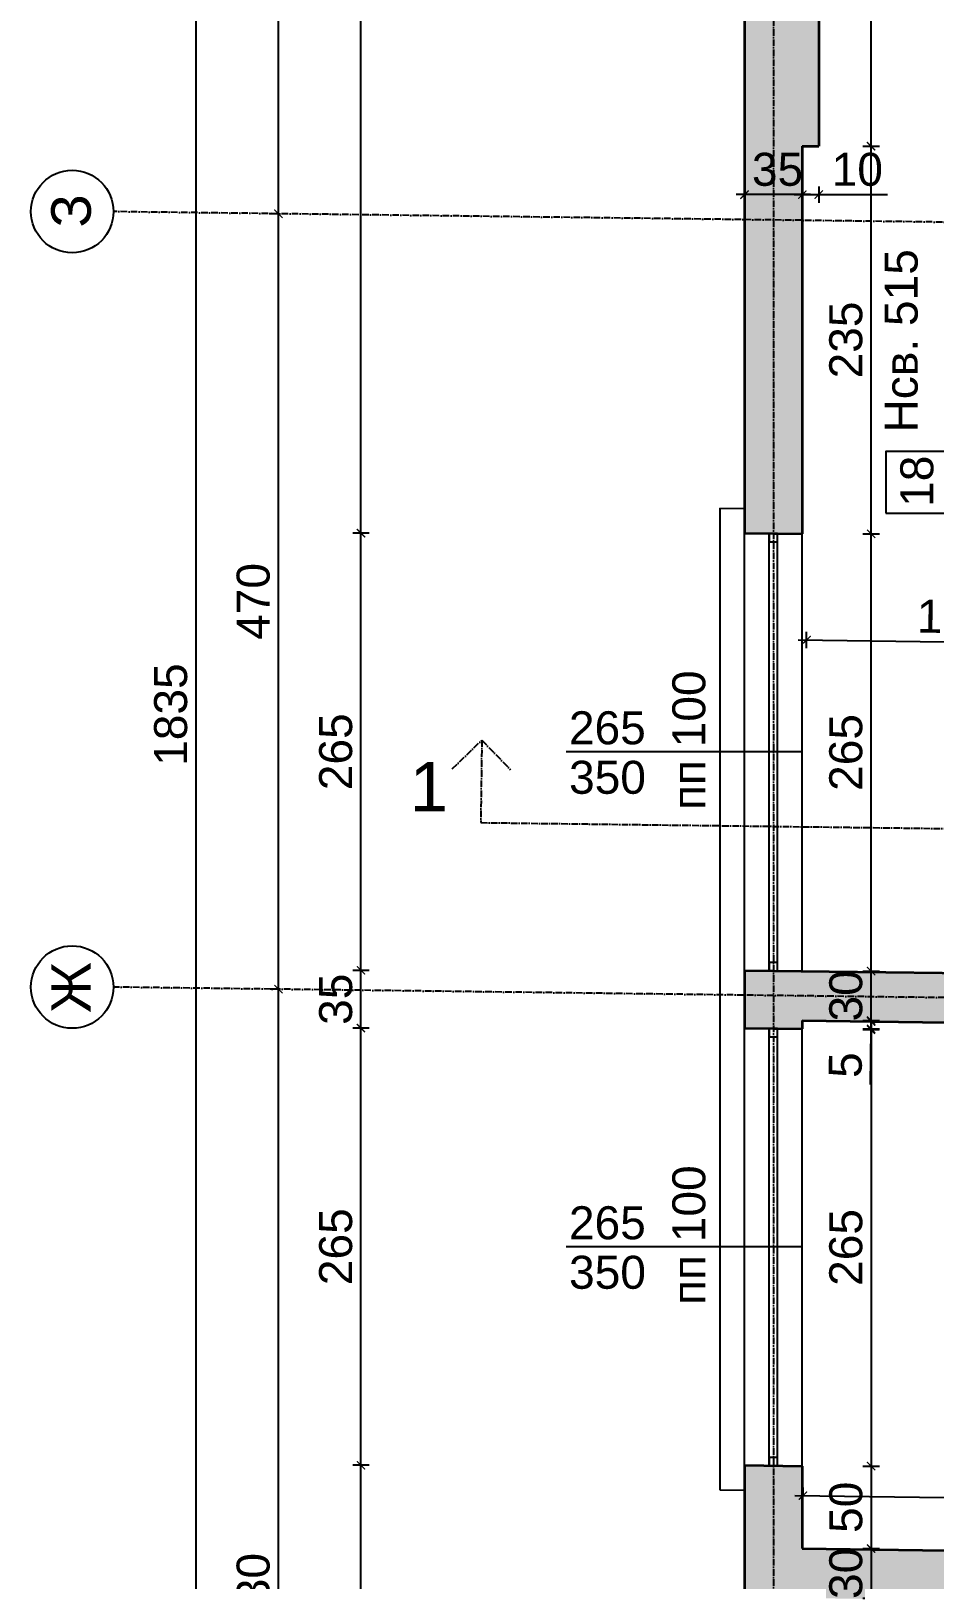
# Model space of a CAD drawing. Header units: inches. Extents: x -72385 to 39588, y -6525 to 66685.
# Drawn here: x -52750 to -52202, y 8686 to 9624 of the extents above; entities that cross this region are included whole.
import ezdxf

# ---------------------------------------------------------------- set-up
doc = ezdxf.new("R2010")
doc.units = ezdxf.units.IN
doc.header["$MEASUREMENT"] = 0
doc.linetypes.add('DashDot', pattern=[0.6, 0.4, -0.1, 0, -0.1])
for name, color, linetype, lineweight in [('Изгледни линии', 253, 'Continuous', 25), ('Линия на разрез', 252, 'DashDot', 25), ('Надписи Hсв', 252, 'Continuous', 25), ('Надписи коти външни', 252, 'Continuous', 25), ('Надписи коти вътрешни', 252, 'Continuous', 25), ('Надписи номера на пом.', 252, 'Continuous', 25), ('Надписи Оси', 252, 'Continuous', 25), ('Надписи прозорци', 252, 'Continuous', 25), ('Оси', 252, 'DashDot', 25), ('Прозорци', 251, 'Continuous', 25), ('Разрезни линии', 7, 'Continuous', 35), ('Щрих стени', 254, 'Continuous', 25)]:
    doc.layers.add(name, color=color, linetype=linetype, lineweight=lineweight)
doc.styles.add('Arial Regular', font='arial.ttf')
doc.styles.get("Standard").update_dxf_attribs({"font": 'arial.ttf'})
doc.dimstyles.new('Annotative', dxfattribs={"dimscale": 0, "dimtxt": 20, "dimasz": 5, "dimexe": 5, "dimexo": 5, "dimgap": 5, "dimtad": 1, "dimdec": 0, "dimzin": 0, "dimdsep": 46, "dimtxsty": 'Standard', "dimblk": 'ARCHTICK', "dimcen": 5, "dimdle": 5, "dimadec": 0, "dimazin": 0, "dimtfac": 1, "dimtdec": 0, "dimtofl": 0, "dimtmove": 0, "dimatfit": 3, "dimldrblk": 'ARCHTICK', "dimfxl": 5, "dimfxlon": 1, "dimtolj": 1, "dimtzin": 0, "dimarcsym": 1})

# ---------------------------------------------------------------- blocks, each defined once
blk = doc.blocks.new('_ArchTick')
at = {"color": 0, "linetype": 'ByBlock', "const_width": 0.15}
blk.add_lwpolyline([(-0.5, -0.5), (0.5, 0.5)], dxfattribs=at)
blk = doc.blocks.new('*D599')
at = {"layer": 'Defpoints', "color": 0, "ltscale": 50, "transparency": 16777216}
for p in [(-52282.34, 9319.48), (-52240.65, 9319.48), (-52282.34, 9054.46)]:
    blk.add_point(p, dxfattribs=at)
at = {"layer": 'Надписи коти вътрешни', "color": 0, "lineweight": -2, "ltscale": 50, "transparency": 16777216}
for p, q in [((-52245.65, 9319.48), (-52235.65, 9319.48)), ((-52240.65, 9049.46), (-52240.65, 9324.48)), ((-52245.65, 9054.46), (-52235.65, 9054.46))]:
    blk.add_line(p, q, dxfattribs=at)
at = {"layer": 'Надписи коти вътрешни', "color": 0, "lineweight": -2, "ltscale": 50, "transparency": 16777216, "xscale": 5, "yscale": 5, "zscale": 5}
for p, rotation in [((-52240.65, 9319.48), 90), ((-52240.65, 9054.46), 270)]:
    blk.add_blockref('_ArchTick', p, dxfattribs=dict(at, rotation=rotation))
at = {"layer": 'Надписи коти вътрешни', "color": 0, "ltscale": 50, "transparency": 16777216, "insert": (-52255.86, 9186.97), "char_height": 20, "attachment_point": 5, "rotation": 90}
blk.add_mtext('\\A1;265', dxfattribs=at)
blk = doc.blocks.new('*D600')
at = {"layer": 'Defpoints', "color": 0, "ltscale": 50, "transparency": 16777216}
for p in [(-52282.34, 9554.5), (-52240.65, 9554.5), (-52282.34, 9319.46)]:
    blk.add_point(p, dxfattribs=at)
at = {"layer": 'Надписи коти вътрешни', "color": 0, "lineweight": -2, "ltscale": 50, "transparency": 16777216}
for p, q in [((-52245.65, 9554.5), (-52235.65, 9554.5)), ((-52240.65, 9314.46), (-52240.65, 9559.5)), ((-52245.65, 9319.46), (-52235.65, 9319.46))]:
    blk.add_line(p, q, dxfattribs=at)
at = {"layer": 'Надписи коти вътрешни', "color": 0, "lineweight": -2, "ltscale": 50, "transparency": 16777216, "xscale": 5, "yscale": 5, "zscale": 5}
for p, rotation in [((-52240.65, 9554.5), 90), ((-52240.65, 9319.46), 270)]:
    blk.add_blockref('_ArchTick', p, dxfattribs=dict(at, rotation=rotation))
at = {"layer": 'Надписи коти вътрешни', "color": 0, "ltscale": 50, "transparency": 16777216, "insert": (-52255.87, 9436.98), "char_height": 20, "attachment_point": 5, "rotation": 90}
blk.add_mtext('\\A1;235', dxfattribs=at)
blk = doc.blocks.new('*D601')
at = {"layer": 'Defpoints', "color": 0, "ltscale": 50, "transparency": 16777216}
for p in [(-52272.34, 10091.91), (-52240.65, 10091.91), (-52272.34, 9554.37)]:
    blk.add_point(p, dxfattribs=at)
at = {"layer": 'Надписи коти вътрешни', "color": 0, "lineweight": -2, "ltscale": 50, "transparency": 16777216}
for p, q in [((-52240.65, 9549.37), (-52240.65, 10096.91)), ((-52245.65, 10091.91), (-52235.65, 10091.91)), ((-52245.65, 9554.37), (-52235.65, 9554.37))]:
    blk.add_line(p, q, dxfattribs=at)
at = {"layer": 'Надписи коти вътрешни', "color": 0, "lineweight": -2, "ltscale": 50, "transparency": 16777216, "xscale": 5, "yscale": 5, "zscale": 5}
for p, rotation in [((-52240.65, 10091.91), 90), ((-52240.65, 9554.37), 270)]:
    blk.add_blockref('_ArchTick', p, dxfattribs=dict(at, rotation=rotation))
at = {"layer": 'Надписи коти вътрешни', "color": 0, "ltscale": 50, "transparency": 16777216, "insert": (-52255.87, 9823.14), "char_height": 20, "attachment_point": 5, "rotation": 90}
blk.add_mtext('\\A1;538', dxfattribs=at)
blk = doc.blocks.new('*D602')
at = {"layer": 'Defpoints', "color": 0, "ltscale": 50, "transparency": 16777216}
for p in [(-52282.34, 9554.5), (-52272.34, 9554.5), (-52272.34, 9525.07)]:
    blk.add_point(p, dxfattribs=at)
at = {"layer": 'Надписи коти вътрешни', "color": 0, "lineweight": -2, "ltscale": 50, "transparency": 16777216}
for p, q in [((-52287.34, 9525.07), (-52272.34, 9525.07)), ((-52282.34, 9530.07), (-52282.34, 9520.07)), ((-52272.34, 9530.07), (-52272.34, 9520.07)), ((-52272.34, 9525.07), (-52230.64, 9525.07))]:
    blk.add_line(p, q, dxfattribs=at)
at = {"layer": 'Надписи коти вътрешни', "color": 0, "lineweight": -2, "ltscale": 50, "transparency": 16777216, "xscale": 5, "yscale": 5, "zscale": 5, "rotation": 180}
blk.add_blockref('_ArchTick', (-52282.34, 9525.07), dxfattribs=at)
at = {"layer": 'Надписи коти вътрешни', "color": 0, "lineweight": -2, "ltscale": 50, "transparency": 16777216, "xscale": 5, "yscale": 5, "zscale": 5}
blk.add_blockref('_ArchTick', (-52272.34, 9525.07), dxfattribs=at)
at = {"layer": 'Надписи коти вътрешни', "color": 0, "ltscale": 50, "transparency": 16777216, "insert": (-52248.99, 9540.28), "char_height": 20, "attachment_point": 5}
blk.add_mtext('\\A1;10', dxfattribs=at)
blk = doc.blocks.new('*D603')
at = {"layer": 'Defpoints', "color": 0, "ltscale": 50, "transparency": 16777216}
for p in [(-52099.78, 9252.84), (-52282.34, 9054.46), (-52102.34, 9052.17)]:
    blk.add_point(p, dxfattribs=at)
at = {"layer": 'Надписи коти вътрешни', "color": 0, "lineweight": -2, "ltscale": 50, "transparency": 16777216}
for p, q in [((-52284.78, 9255.19), (-52094.78, 9252.77)), ((-52279.85, 9250.13), (-52279.72, 9260.13)), ((-52099.85, 9247.84), (-52099.72, 9257.84))]:
    blk.add_line(p, q, dxfattribs=at)
at = {"layer": 'Надписи коти вътрешни', "color": 0, "lineweight": -2, "ltscale": 50, "transparency": 16777216, "xscale": 5, "yscale": 5, "zscale": 5}
for p, rotation in [((-52279.78, 9255.13), 179.2706286525501), ((-52099.78, 9252.84), 359.2706286525501)]:
    blk.add_blockref('_ArchTick', p, dxfattribs=dict(at, rotation=rotation))
at = {"layer": 'Надписи коти вътрешни', "color": 0, "ltscale": 50, "transparency": 16777216, "insert": (-52189.59, 9269.19), "char_height": 20, "attachment_point": 5, "rotation": 359.27063}
blk.add_mtext('\\A1;180', dxfattribs=at)
blk = doc.blocks.new('*D7841')
at = {"layer": 'Defpoints', "color": 0, "ltscale": 50, "transparency": 16777216}
for p in [(-52282.4, 9019.45), (-52282.34, 9024.45), (-52240.72, 9018.92)]:
    blk.add_point(p, dxfattribs=at)
at = {"layer": 'Надписи коти вътрешни', "color": 0, "lineweight": -2, "ltscale": 50, "transparency": 16777216}
for p, q in [((-52240.65, 9023.92), (-52240.59, 9028.92)), ((-52245.72, 9018.99), (-52235.72, 9018.86)), ((-52245.65, 9023.99), (-52235.65, 9023.86)), ((-52240.72, 9018.92), (-52241.14, 8985.67))]:
    blk.add_line(p, q, dxfattribs=at)
at = {"layer": 'Надписи коти вътрешни', "color": 0, "lineweight": -2, "ltscale": 50, "transparency": 16777216, "xscale": 5, "yscale": 5, "zscale": 5}
for p, rotation in [((-52240.65, 9023.92), 269.2706286526095), ((-52240.72, 9018.92), 89.2706286526095)]:
    blk.add_blockref('_ArchTick', p, dxfattribs=dict(at, rotation=rotation))
at = {"layer": 'Надписи коти вътрешни', "color": 0, "ltscale": 50, "transparency": 16777216, "insert": (-52256.16, 8997.49), "char_height": 20, "attachment_point": 5, "rotation": 89.27063}
blk.add_mtext('\\A1;5', dxfattribs=at)
blk = doc.blocks.new('*D7842')
at = {"layer": 'Defpoints', "color": 0, "ltscale": 50, "transparency": 16777216}
for p in [(-52282.34, 9019.45), (-52282.34, 8754.45), (-52240.65, 8754.45)]:
    blk.add_point(p, dxfattribs=at)
at = {"layer": 'Надписи коти вътрешни', "color": 0, "lineweight": -2, "ltscale": 50, "transparency": 16777216}
for p, q in [((-52245.65, 9019.45), (-52235.65, 9019.45)), ((-52240.65, 9024.45), (-52240.65, 8749.45)), ((-52245.65, 8754.45), (-52235.65, 8754.45))]:
    blk.add_line(p, q, dxfattribs=at)
at = {"layer": 'Надписи коти вътрешни', "color": 0, "lineweight": -2, "ltscale": 50, "transparency": 16777216, "xscale": 5, "yscale": 5, "zscale": 5}
for p, rotation in [((-52240.65, 9019.45), 90), ((-52240.65, 8754.45), 270)]:
    blk.add_blockref('_ArchTick', p, dxfattribs=dict(at, rotation=rotation))
at = {"layer": 'Надписи коти вътрешни', "color": 0, "ltscale": 50, "transparency": 16777216, "insert": (-52255.86, 8886.95), "char_height": 20, "attachment_point": 5, "rotation": 90}
blk.add_mtext('\\A1;265', dxfattribs=at)
blk = doc.blocks.new('*D7843')
at = {"layer": 'Defpoints', "color": 0, "ltscale": 50, "transparency": 16777216}
for p in [(-52282.34, 8754.45), (-52282.97, 8704.44), (-52240.65, 8704.44)]:
    blk.add_point(p, dxfattribs=at)
at = {"layer": 'Надписи коти вътрешни', "color": 0, "lineweight": -2, "ltscale": 50, "transparency": 16777216}
for p, q in [((-52245.65, 8754.45), (-52235.65, 8754.45)), ((-52240.65, 8759.45), (-52240.65, 8699.44)), ((-52245.65, 8704.44), (-52235.65, 8704.44))]:
    blk.add_line(p, q, dxfattribs=at)
at = {"layer": 'Надписи коти вътрешни', "color": 0, "lineweight": -2, "ltscale": 50, "transparency": 16777216, "xscale": 5, "yscale": 5, "zscale": 5}
for p, rotation in [((-52240.65, 8754.45), 90), ((-52240.65, 8704.44), 270)]:
    blk.add_blockref('_ArchTick', p, dxfattribs=dict(at, rotation=rotation))
at = {"layer": 'Надписи коти вътрешни', "color": 0, "ltscale": 50, "transparency": 16777216, "insert": (-52255.86, 8729.45), "char_height": 20, "attachment_point": 5, "rotation": 90}
blk.add_mtext('\\A1;50', dxfattribs=at)
blk = doc.blocks.new('*D713')
at = {"layer": 'Defpoints', "color": 0, "ltscale": 50, "transparency": 16777216}
for p in [(-51746.93, 8729.74), (-52282.34, 8704.43), (-51747.34, 8697.62)]:
    blk.add_point(p, dxfattribs=at)
at = {"layer": 'Надписи коти вътрешни', "color": 0, "lineweight": -2, "ltscale": 50, "transparency": 16777216}
for p, q in [((-52286.93, 8736.62), (-51741.93, 8729.68)), ((-52281.99, 8731.55), (-52281.86, 8741.55)), ((-51746.99, 8724.74), (-51746.86, 8734.74))]:
    blk.add_line(p, q, dxfattribs=at)
at = {"layer": 'Надписи коти вътрешни', "color": 0, "lineweight": -2, "ltscale": 50, "transparency": 16777216, "xscale": 5, "yscale": 5, "zscale": 5}
for p, rotation in [((-52281.93, 8736.55), 179.2706286525454), ((-51746.93, 8729.74), 359.2706286525454)]:
    blk.add_blockref('_ArchTick', p, dxfattribs=dict(at, rotation=rotation))
at = {"layer": 'Надписи коти вътрешни', "color": 0, "ltscale": 50, "transparency": 16777216, "insert": (-52014.23, 8748.37), "char_height": 20, "attachment_point": 5, "rotation": 359.27063}
blk.add_mtext('\\A1;535', dxfattribs=at)
blk = doc.blocks.new('*D6242')
at = {"layer": 'Defpoints', "color": 0, "ltscale": 50, "transparency": 16777216}
for p in [(-52549.84, 8754.9), (-52317.34, 8754.9), (-52317.34, 8292.34)]:
    blk.add_point(p, dxfattribs=at)
at = {"layer": 'Надписи коти външни', "color": 0, "lineweight": -2, "ltscale": 50, "transparency": 16777216}
for p, q in [((-52544.84, 8754.9), (-52554.84, 8754.9)), ((-52549.84, 8287.34), (-52549.84, 8759.9)), ((-52544.84, 8292.34), (-52554.84, 8292.34))]:
    blk.add_line(p, q, dxfattribs=at)
at = {"layer": 'Надписи коти външни', "color": 0, "lineweight": -2, "ltscale": 50, "transparency": 16777216, "xscale": 5, "yscale": 5, "zscale": 5}
for p, rotation in [((-52549.84, 8754.9), 90), ((-52549.84, 8292.34), 270)]:
    blk.add_blockref('_ArchTick', p, dxfattribs=dict(at, rotation=rotation))
at = {"layer": 'Надписи коти външни', "color": 0, "ltscale": 50, "transparency": 16777216, "insert": (-52565.06, 8523.62), "char_height": 20, "attachment_point": 5, "rotation": 90}
blk.add_mtext('\\A1;463', dxfattribs=at)
blk = doc.blocks.new('*D6243')
at = {"layer": 'Defpoints', "color": 0, "ltscale": 50, "transparency": 16777216}
for p in [(-52549.84, 9019.9), (-52317.34, 9019.9), (-52317.34, 8754.9)]:
    blk.add_point(p, dxfattribs=at)
at = {"layer": 'Надписи коти външни', "color": 0, "lineweight": -2, "ltscale": 50, "transparency": 16777216}
for p, q in [((-52544.84, 9019.9), (-52554.84, 9019.9)), ((-52549.84, 8749.9), (-52549.84, 9024.9)), ((-52544.84, 8754.9), (-52554.84, 8754.9))]:
    blk.add_line(p, q, dxfattribs=at)
at = {"layer": 'Надписи коти външни', "color": 0, "lineweight": -2, "ltscale": 50, "transparency": 16777216, "xscale": 5, "yscale": 5, "zscale": 5}
for p, rotation in [((-52549.84, 9019.9), 90), ((-52549.84, 8754.9), 270)]:
    blk.add_blockref('_ArchTick', p, dxfattribs=dict(at, rotation=rotation))
at = {"layer": 'Надписи коти външни', "color": 0, "ltscale": 50, "transparency": 16777216, "insert": (-52565.05, 8887.4), "char_height": 20, "attachment_point": 5, "rotation": 90}
blk.add_mtext('\\A1;265', dxfattribs=at)
blk = doc.blocks.new('*D6244')
at = {"layer": 'Defpoints', "color": 0, "ltscale": 50, "transparency": 16777216}
for p in [(-52549.84, 9054.9), (-52317.34, 9054.9), (-52317.34, 9019.9)]:
    blk.add_point(p, dxfattribs=at)
at = {"layer": 'Надписи коти външни', "color": 0, "lineweight": -2, "ltscale": 50, "transparency": 16777216}
for p, q in [((-52544.84, 9054.9), (-52554.84, 9054.9)), ((-52549.84, 9014.9), (-52549.84, 9059.9)), ((-52544.84, 9019.9), (-52554.84, 9019.9))]:
    blk.add_line(p, q, dxfattribs=at)
at = {"layer": 'Надписи коти външни', "color": 0, "lineweight": -2, "ltscale": 50, "transparency": 16777216, "xscale": 5, "yscale": 5, "zscale": 5}
for p, rotation in [((-52549.84, 9054.9), 90), ((-52549.84, 9019.9), 270)]:
    blk.add_blockref('_ArchTick', p, dxfattribs=dict(at, rotation=rotation))
at = {"layer": 'Надписи коти външни', "color": 0, "ltscale": 50, "transparency": 16777216, "insert": (-52565.06, 9037.4), "char_height": 20, "attachment_point": 5, "rotation": 90}
blk.add_mtext('\\A1;35', dxfattribs=at)
blk = doc.blocks.new('*D6245')
at = {"layer": 'Defpoints', "color": 0, "ltscale": 50, "transparency": 16777216}
for p in [(-52549.84, 9319.9), (-52317.34, 9319.9), (-52317.34, 9054.9)]:
    blk.add_point(p, dxfattribs=at)
at = {"layer": 'Надписи коти външни', "color": 0, "lineweight": -2, "ltscale": 50, "transparency": 16777216}
for p, q in [((-52544.84, 9319.9), (-52554.84, 9319.9)), ((-52549.84, 9049.9), (-52549.84, 9324.9)), ((-52544.84, 9054.9), (-52554.84, 9054.9))]:
    blk.add_line(p, q, dxfattribs=at)
at = {"layer": 'Надписи коти външни', "color": 0, "lineweight": -2, "ltscale": 50, "transparency": 16777216, "xscale": 5, "yscale": 5, "zscale": 5}
for p, rotation in [((-52549.84, 9319.9), 90), ((-52549.84, 9054.9), 270)]:
    blk.add_blockref('_ArchTick', p, dxfattribs=dict(at, rotation=rotation))
at = {"layer": 'Надписи коти външни', "color": 0, "ltscale": 50, "transparency": 16777216, "insert": (-52565.05, 9187.4), "char_height": 20, "attachment_point": 5, "rotation": 90}
blk.add_mtext('\\A1;265', dxfattribs=at)
blk = doc.blocks.new('*D6221')
at = {"layer": 'Defpoints', "color": 0, "ltscale": 50, "transparency": 16777216}
for p in [(-52549.84, 10127.49), (-52317.34, 10127.49), (-52317.34, 9319.9)]:
    blk.add_point(p, dxfattribs=at)
at = {"layer": 'Надписи коти външни', "color": 0, "lineweight": -2, "ltscale": 50, "transparency": 16777216}
for p, q in [((-52544.84, 10127.49), (-52554.84, 10127.49)), ((-52549.84, 9314.9), (-52549.84, 10132.49)), ((-52544.84, 9319.9), (-52554.84, 9319.9))]:
    blk.add_line(p, q, dxfattribs=at)
at = {"layer": 'Надписи коти външни', "color": 0, "lineweight": -2, "ltscale": 50, "transparency": 16777216, "xscale": 5, "yscale": 5, "zscale": 5}
for p, rotation in [((-52549.84, 10127.49), 90), ((-52549.84, 9319.9), 270)]:
    blk.add_blockref('_ArchTick', p, dxfattribs=dict(at, rotation=rotation))
at = {"layer": 'Надписи коти външни', "color": 0, "ltscale": 50, "transparency": 16777216, "insert": (-52565.05, 9723.7), "char_height": 20, "attachment_point": 5, "rotation": 90}
blk.add_mtext('\\A1;807', dxfattribs=at)
blk = doc.blocks.new('*D6222')
at = {"layer": 'Defpoints', "color": 0, "ltscale": 50, "transparency": 16777216}
for p in [(-52317.34, 10127.49), (-52649.84, 8292.34), (-52317.34, 8292.34)]:
    blk.add_point(p, dxfattribs=at)
at = {"layer": 'Надписи коти външни', "color": 0, "lineweight": -2, "ltscale": 50, "transparency": 16777216}
for p, q in [((-52644.84, 10127.49), (-52654.84, 10127.49)), ((-52649.84, 10132.49), (-52649.84, 8287.34)), ((-52644.84, 8292.34), (-52654.84, 8292.34))]:
    blk.add_line(p, q, dxfattribs=at)
at = {"layer": 'Надписи коти външни', "color": 0, "lineweight": -2, "ltscale": 50, "transparency": 16777216, "xscale": 5, "yscale": 5, "zscale": 5}
for p, rotation in [((-52649.84, 10127.49), 90), ((-52649.84, 8292.34), 270)]:
    blk.add_blockref('_ArchTick', p, dxfattribs=dict(at, rotation=rotation))
at = {"layer": 'Надписи коти външни', "color": 0, "ltscale": 50, "transparency": 16777216, "insert": (-52665.06, 9209.92), "char_height": 20, "attachment_point": 5, "rotation": 90}
blk.add_mtext('\\A1;1835', dxfattribs=at)
blk = doc.blocks.new('*D6223')
at = {"layer": 'Defpoints', "color": 0, "ltscale": 50, "transparency": 16777216}
for p in [(-52599.84, 9043.5), (-52599.84, 9043.5), (-52599.84, 8313.44)]:
    blk.add_point(p, dxfattribs=at)
at = {"layer": 'Надписи коти външни', "color": 0, "lineweight": -2, "ltscale": 50, "transparency": 16777216}
for p, q in [((-52599.84, 8308.44), (-52599.84, 9048.5)), ((-52599.84, 9043.5), (-52604.84, 9043.5)), ((-52599.84, 8313.44), (-52604.84, 8313.44))]:
    blk.add_line(p, q, dxfattribs=at)
at = {"layer": 'Надписи коти външни', "color": 0, "lineweight": -2, "ltscale": 50, "transparency": 16777216, "xscale": 5, "yscale": 5, "zscale": 5}
for p, rotation in [((-52599.84, 9043.5), 90), ((-52599.84, 8313.44), 270)]:
    blk.add_blockref('_ArchTick', p, dxfattribs=dict(at, rotation=rotation))
at = {"layer": 'Надписи коти външни', "color": 0, "ltscale": 50, "transparency": 16777216, "insert": (-52615.06, 8678.47), "char_height": 20, "attachment_point": 5, "rotation": 90}
blk.add_mtext('\\A1;730', dxfattribs=at)
blk = doc.blocks.new('*D6224')
at = {"layer": 'Defpoints', "color": 0, "ltscale": 50, "transparency": 16777216}
for p in [(-52599.84, 10113.58), (-52599.84, 10113.58), (-52599.84, 9513.51)]:
    blk.add_point(p, dxfattribs=at)
at = {"layer": 'Надписи коти външни', "color": 0, "lineweight": -2, "ltscale": 50, "transparency": 16777216}
for p, q in [((-52599.84, 9508.51), (-52599.84, 10118.58)), ((-52599.84, 10113.58), (-52604.84, 10113.58)), ((-52599.84, 9513.51), (-52604.84, 9513.51))]:
    blk.add_line(p, q, dxfattribs=at)
at = {"layer": 'Надписи коти външни', "color": 0, "lineweight": -2, "ltscale": 50, "transparency": 16777216, "xscale": 5, "yscale": 5, "zscale": 5}
for p, rotation in [((-52599.84, 10113.58), 90), ((-52599.84, 9513.51), 270)]:
    blk.add_blockref('_ArchTick', p, dxfattribs=dict(at, rotation=rotation))
at = {"layer": 'Надписи коти външни', "color": 0, "ltscale": 50, "transparency": 16777216, "insert": (-52615.05, 9813.55), "char_height": 20, "attachment_point": 5, "rotation": 90}
blk.add_mtext('\\A1;600', dxfattribs=at)
blk = doc.blocks.new('*D6246')
at = {"layer": 'Defpoints', "color": 0, "ltscale": 50, "transparency": 16777216}
for p in [(-52599.84, 9513.51), (-52599.82, 9513.51), (-52599.82, 9043.5)]:
    blk.add_point(p, dxfattribs=at)
at = {"layer": 'Надписи коти външни', "color": 0, "lineweight": -2, "ltscale": 50, "transparency": 16777216}
for p, q in [((-52599.84, 9038.5), (-52599.84, 9518.51)), ((-52599.84, 9513.51), (-52604.84, 9513.51)), ((-52599.84, 9043.5), (-52604.84, 9043.5))]:
    blk.add_line(p, q, dxfattribs=at)
at = {"layer": 'Надписи коти външни', "color": 0, "lineweight": -2, "ltscale": 50, "transparency": 16777216, "xscale": 5, "yscale": 5, "zscale": 5}
for p, rotation in [((-52599.84, 9513.51), 90), ((-52599.84, 9043.5), 270)]:
    blk.add_blockref('_ArchTick', p, dxfattribs=dict(at, rotation=rotation))
at = {"layer": 'Надписи коти външни', "color": 0, "ltscale": 50, "transparency": 16777216, "insert": (-52615.05, 9278.51), "char_height": 20, "attachment_point": 5, "rotation": 90}
blk.add_mtext('\\A1;470', dxfattribs=at)
blk = doc.blocks.new('*D7840')
at = {"layer": 'Defpoints', "color": 0, "ltscale": 10, "transparency": 16777216}
for p in [(-52282.34, 9054.46), (-52240.65, 9054.46), (-52282.34, 9024.45)]:
    blk.add_point(p, dxfattribs=at)
at = {"layer": 'Надписи коти вътрешни', "color": 0, "lineweight": -2, "ltscale": 10, "transparency": 16777216}
for p, q in [((-52240.65, 9019.45), (-52240.65, 9059.46)), ((-52245.65, 9054.46), (-52235.65, 9054.46)), ((-52245.65, 9024.45), (-52235.65, 9024.45))]:
    blk.add_line(p, q, dxfattribs=at)
at = {"layer": 'Надписи коти вътрешни', "color": 0, "lineweight": -2, "ltscale": 10, "transparency": 16777216, "xscale": 5, "yscale": 5, "zscale": 5}
for p, rotation in [((-52240.65, 9054.46), 90), ((-52240.65, 9024.45), 270)]:
    blk.add_blockref('_ArchTick', p, dxfattribs=dict(at, rotation=rotation))
at = {"layer": 'Надписи коти вътрешни', "color": 0, "ltscale": 10, "transparency": 16777216, "insert": (-52255.87, 9039.46), "char_height": 20, "attachment_point": 5, "rotation": 90}
blk.add_mtext('\\A1;30', dxfattribs=at)
blk = doc.blocks.new('*D7844')
at = {"layer": 'Defpoints', "color": 0, "ltscale": 10, "transparency": 16777216}
for p in [(-52282.34, 8704.43), (-52282.34, 8674.43), (-52240.65, 8674.43)]:
    blk.add_point(p, dxfattribs=at)
at = {"layer": 'Надписи коти вътрешни', "color": 0, "lineweight": -2, "ltscale": 10, "transparency": 16777216}
for p, q in [((-52240.65, 8709.43), (-52240.65, 8669.43)), ((-52245.65, 8704.43), (-52235.65, 8704.43)), ((-52245.65, 8674.43), (-52235.65, 8674.43))]:
    blk.add_line(p, q, dxfattribs=at)
at = {"layer": 'Надписи коти вътрешни', "color": 0, "lineweight": -2, "ltscale": 10, "transparency": 16777216, "xscale": 5, "yscale": 5, "zscale": 5}
for p, rotation in [((-52240.65, 8704.43), 90), ((-52240.65, 8674.43), 270)]:
    blk.add_blockref('_ArchTick', p, dxfattribs=dict(at, rotation=rotation))
at = {"layer": 'Надписи коти вътрешни', "color": 0, "ltscale": 10, "transparency": 16777216, "insert": (-52255.87, 8689.43), "char_height": 20, "attachment_point": 5, "rotation": 90}
blk.add_mtext('\\A1;30', dxfattribs=at)
blk = doc.blocks.new('*D7860')
at = {"layer": 'Defpoints', "color": 0, "ltscale": 10, "transparency": 16777216}
for p in [(-52317.34, 9554.5), (-52282.34, 9554.5), (-52317.34, 9525.07)]:
    blk.add_point(p, dxfattribs=at)
at = {"layer": 'Надписи коти вътрешни', "color": 0, "lineweight": -2, "ltscale": 10, "transparency": 16777216}
for p, q in [((-52277.34, 9525.07), (-52322.34, 9525.07)), ((-52317.34, 9530.07), (-52317.34, 9520.07)), ((-52282.34, 9530.07), (-52282.34, 9520.07))]:
    blk.add_line(p, q, dxfattribs=at)
at = {"layer": 'Надписи коти вътрешни', "color": 0, "lineweight": -2, "ltscale": 10, "transparency": 16777216, "xscale": 5, "yscale": 5, "zscale": 5, "rotation": 180}
blk.add_blockref('_ArchTick', (-52317.34, 9525.07), dxfattribs=at)
at = {"layer": 'Надписи коти вътрешни', "color": 0, "lineweight": -2, "ltscale": 10, "transparency": 16777216, "xscale": 5, "yscale": 5, "zscale": 5}
blk.add_blockref('_ArchTick', (-52282.34, 9525.07), dxfattribs=at)
at = {"layer": 'Надписи коти вътрешни', "color": 0, "ltscale": 10, "transparency": 16777216, "insert": (-52297.34, 9540.29), "char_height": 20, "attachment_point": 5}
blk.add_mtext('\\A1;35', dxfattribs=at)

msp = doc.modelspace()

# ---------------------------------------------------------------- hatches: boundary and pattern name
at = {"layer": 'Щрих стени', "ltscale": 10}
h = msp.add_hatch(color=256, dxfattribs=at)
h.dxf.hatch_style = 1
h.paths.add_polyline_path([(-51702.34, 10104.66), (-51802.34, 10105.93), (-51802.34, 10120.93), (-52317.34, 10127.49), (-52317.34, 9319.92), (-52282.34, 9319.48), (-52282.34, 9554.5), (-52272.34, 9554.37), (-52272.34, 10091.91), (-52102.34, 10089.75), (-52102.34, 10054.75), (-52072.34, 10054.36), (-52072.34, 10089.37), (-51747.34, 10085.23), (-51747.34, 10050.23), (-51717.34, 10049.85), (-51717.34, 10084.85), (-51702.34, 10084.66)])
h.paths.add_polyline_path([(-52062.34, 9919.23), (-52072.34, 9919.35), (-52072.34, 9964.36), (-52102.34, 9964.74), (-52102.34, 9177.18), (-52072.34, 9176.79), (-52072.34, 9889.35), (-52062.34, 9889.22)])
h.paths.add_polyline_path([(-51677.34, 9914.33), (-51687.34, 9914.45), (-51687.34, 9929.45), (-51717.34, 9929.84), (-51717.34, 9959.84), (-51747.34, 9960.22), (-51747.34, 9915.22), (-51962.34, 9917.95), (-51962.34, 9887.95), (-51677.34, 9884.32)])
h.paths.add_polyline_path([(-51367.34, 10115.4), (-51612.34, 10118.51), (-51612.34, 10083.51), (-51397.34, 10080.77), (-51397.34, 9523.09), (-51402.34, 9523.16), (-51402.34, 9458.15), (-51397.34, 9458.09), (-51397.34, 9043.19), (-51547.34, 9045.1), (-51547.34, 9395.13), (-51577.34, 9395.51), (-51577.34, 9045.48), (-51592.34, 9045.67), (-51592.34, 9015.67), (-51397.34, 9013.19), (-51397.34, 8923.04), (-51399.84, 8923.07), (-51399.84, 8858.21), (-51367.34, 8857.79), (-51337.34, 8857.41), (-51337.34, 8892.41), (-51367.34, 8892.8), (-51367.34, 9487.71), (-51337.31, 9487.32), (-51337.31, 9522.33), (-51367.34, 9522.71)])
h.paths.add_polyline_path([(-51547.34, 9912.67), (-51577.34, 9913.05), (-51577.34, 9495.52), (-51547.34, 9495.14)], flags=17)
h.paths.add_polyline_path([(-51692.34, 9046.95), (-52072.34, 9051.78), (-52072.34, 9076.79), (-52102.34, 9077.17), (-52102.34, 9052.17), (-52317.34, 9054.9), (-52317.34, 9019.9), (-52282.34, 9019.45), (-52282.34, 9024.45), (-51747.34, 9017.64), (-51747.34, 8905.13), (-51717.34, 8904.75), (-51717.34, 9017.26), (-51692.34, 9016.94)])
h.paths.add_polyline_path([(-51597.34, 8695.71), (-51717.34, 8697.24), (-51717.34, 8804.74), (-51747.34, 8805.13), (-51747.34, 8697.62), (-52282.34, 8704.43), (-52282.34, 8754.45), (-52317.34, 8754.9), (-52317.34, 8292.34), (-51967.34, 8287.88), (-51967.34, 8322.89), (-52282.34, 8326.9), (-52282.34, 8674.43), (-51597.34, 8665.71)])
h.paths.add_polyline_path([(-51367.34, 8707.78), (-51397.34, 8708.16), (-51397.34, 8693.16), (-51497.34, 8694.44), (-51497.34, 8664.43), (-51397.34, 8663.16), (-51397.34, 8340.63), (-51402.34, 8340.7), (-51402.34, 8280.69), (-51367.34, 8280.25)])
h.paths.add_polyline_path([(-51667.34, 8319.07), (-51702.34, 8319.51), (-51702.34, 8284.51), (-51667.34, 8284.07)])

# ---------------------------------------------------------------- linework, layer by layer
at = {"layer": 'Изгледни линии', "ltscale": 50}
for p, q in [((-52332.34, 9335.12), (-52317.34, 9334.93)), ((-52332.34, 9335.12), (-52332.34, 8740.09)), ((-52317.34, 9054.9), (-52317.34, 9319.9)), ((-52282.34, 9054.46), (-52282.34, 9319.46)), ((-52317.34, 8754.9), (-52317.34, 9019.9)), ((-52282.34, 8754.45), (-52282.34, 9019.45)), ((-52332.34, 8740.09), (-52317.34, 8739.9))]:
    msp.add_line(p, q, dxfattribs=at)
at = {"layer": 'Линия на разрез', "ltscale": 10}
for p, q in [((-52494.48, 9176.99), (-52476.58, 9194.44)), ((-52476.58, 9194.44), (-52477.21, 9144.44)), ((-52476.58, 9194.44), (-52459.13, 9176.54))]:
    msp.add_line(p, q, dxfattribs=at)
msp.add_lwpolyline([(-52477.21, 9144.44), (-41314.83, 9002.34), (-41314.83, 8502.3), (-40082.38, 8486.61)], dxfattribs=at)
at = {"layer": 'Надписи номера на пом.', "ltscale": 50}
msp.add_lwpolyline([(-52231.63, 9331.96), (-52194.13, 9331.96), (-52194.13, 9369.46), (-52231.63, 9369.46)], close=True, dxfattribs=at)
at = {"layer": 'Надписи Оси', "ltscale": 50}
for centre in [(-52724.84, 9514.81), (-52724.84, 9044.77)]:
    msp.add_circle(centre, 25, dxfattribs=at)
at = {"layer": 'Надписи прозорци', "ltscale": 50}
for p, q in [((-52282.33, 9187.4), (-52425.48, 9187.4)), ((-52282.33, 8887.4), (-52425.48, 8887.4))]:
    msp.add_line(p, q, dxfattribs=at)
at = {"layer": 'Оси', "ltscale": 10}
for p, q in [((-52299.84, 10509.8), (-52299.84, 7909.59)), ((-39839.84, 9351.09), (-52699.84, 9514.81))]:
    msp.add_line(p, q, dxfattribs=at)
msp.add_lwpolyline([(-39839.84, 8751.04), (-51384.84, 8898.02), (-51384.84, 9028.03), (-52699.84, 9044.77)], dxfattribs=at)
at = {"layer": 'Прозорци', "ltscale": 50}
for p, q in [((-52302.34, 9054.71), (-52302.34, 9319.71)), ((-52297.34, 9054.65), (-52297.34, 9319.65)), ((-52302.34, 8754.71), (-52302.34, 9019.71)), ((-52297.34, 8754.65), (-52297.34, 9019.65))]:
    msp.add_line(p, q, dxfattribs=at)
for points in [[(-52302.34, 9314.65), (-52297.34, 9314.65), (-52297.34, 9319.65), (-52302.34, 9319.65), (-52302.34, 9314.65)], [(-52302.34, 9054.71), (-52297.34, 9054.71), (-52297.34, 9059.71), (-52302.34, 9059.71), (-52302.34, 9054.71)], [(-52302.34, 9014.65), (-52297.34, 9014.65), (-52297.34, 9019.65), (-52302.34, 9019.65), (-52302.34, 9014.65)], [(-52302.34, 8754.71), (-52297.34, 8754.71), (-52297.34, 8759.71), (-52302.34, 8759.71), (-52302.34, 8754.71)]]:
    msp.add_lwpolyline(points, dxfattribs=at)
at = {"layer": 'Разрезни линии', "ltscale": 50}
for p, q in [((-52317.34, 10127.49), (-52317.34, 9319.92)), ((-52272.34, 10091.91), (-52272.34, 9554.37)), ((-52282.34, 9554.5), (-52272.34, 9554.37)), ((-52282.34, 9554.5), (-52282.34, 9319.48)), ((-52317.34, 9319.92), (-52282.34, 9319.48)), ((-52317.34, 9054.9), (-52102.34, 9052.17)), ((-52317.34, 9054.9), (-52317.34, 9019.9)), ((-52317.34, 9019.9), (-52282.34, 9019.45)), ((-52282.34, 9024.45), (-51747.34, 9017.64)), ((-52282.34, 9024.45), (-52282.34, 9019.45)), ((-52317.34, 8754.9), (-52317.34, 8292.34)), ((-52317.34, 8754.9), (-52282.34, 8754.45)), ((-52282.34, 8754.45), (-52282.34, 8704.43)), ((-52282.34, 8704.43), (-51747.34, 8697.62))]:
    msp.add_line(p, q, dxfattribs=at)

# ---------------------------------------------------------------- texts
at = {"layer": 'Линия на разрез', "ltscale": 10, "insert": (-52520.26, 9181.21), "char_height": 30, "width": 270.7337, "attachment_point": 1, "style": 'Arial Regular'}
msp.add_mtext('1', dxfattribs=at)
at = {"layer": 'Надписи Hсв', "ltscale": 100, "insert": (-52232.41, 9380.9), "char_height": 20, "width": 180.4891, "attachment_point": 1, "rotation": 90, "style": 'Arial Regular'}
msp.add_mtext('\\pxt8;Hсв. 515', dxfattribs=at)
at = {"layer": 'Надписи номера на пом.', "ltscale": 100, "insert": (-52222.94, 9261.1), "char_height": 20, "width": 180.4891, "attachment_point": 1, "rotation": 90, "style": 'Arial Regular'}
msp.add_mtext('\\pxqc;18', dxfattribs=at)
at = {"layer": 'Надписи Оси', "ltscale": 100, "char_height": 24, "width": 27.2128, "attachment_point": 1, "rotation": 90, "style": 'Arial Regular'}
for s, insert in [('\\pxqc;З', (-52737.56, 9501.67)), ('\\pxqc;Ж', (-52737.56, 9030.92))]:
    msp.add_mtext(s, dxfattribs=dict(at, insert=insert))
at = {"layer": 'Надписи прозорци', "ltscale": 100, "char_height": 20, "width": 180.4891, "attachment_point": 1, "rotation": 90, "style": 'Arial Regular'}
for insert in [(-52361.12, 9152.09), (-52361.12, 8852.09)]:
    msp.add_mtext('пп 100', dxfattribs=dict(at, insert=insert))
at = {"layer": 'Надписи прозорци', "ltscale": 100, "char_height": 20, "width": 180.4891, "attachment_point": 3, "style": 'Arial Regular'}
for s, insert in [('265', (-52377.19, 9211.92)), ('350', (-52377.11, 9181.92)), ('265', (-52377.19, 8911.91)), ('350', (-52377.11, 8881.91))]:
    msp.add_mtext(s, dxfattribs=dict(at, insert=insert))

# ---------------------------------------------------------------- dimensions: what is measured, and where the dimension line sits
at = {"layer": 'Надписи коти външни', "ltscale": 50}
for p1, p2, distance, picture, middle in [((-52317.34, 10127.49), (-52317.34, 8292.34), -332.5, '*D6222', (-52665.06, 9209.92)), ((-52599.84, 9513.51), (-52599.84, 10113.58), 0, '*D6224', (-52615.05, 9813.55)), ((-52599.82, 9043.5), (-52599.82, 9513.51), 0.02, '*D6246', (-52615.05, 9278.51)), ((-52317.34, 9054.9), (-52317.34, 9319.9), 232.5, '*D6245', (-52565.05, 9187.4)), ((-52599.84, 8313.44), (-52599.84, 9043.5), 0, '*D6223', (-52615.06, 8678.47)), ((-52317.34, 8754.9), (-52317.34, 9019.9), 232.5, '*D6243', (-52565.05, 8887.4)), ((-52317.34, 8292.34), (-52317.34, 8754.9), 232.5, '*D6242', (-52565.06, 8523.62))]:
    dim = msp.add_aligned_dim(p1=p1, p2=p2, distance=distance, dimstyle='Annotative', override={"dimscale": 0, "dimtix": 0, "dimtofl": 0, "dimtmove": 0, "dimatfit": 3}, dxfattribs=at)
    dim.commit()
    dim.dimension.update_dxf_attribs({"geometry": picture, "text_midpoint": middle})
dim = msp.add_aligned_dim(p1=(-52317.34, 9319.9), p2=(-52317.34, 10127.49), distance=232.5, text='807', dimstyle='Annotative', override={"dimscale": 0, "dimtix": 0, "dimtofl": 0, "dimtmove": 0, "dimatfit": 3}, dxfattribs=at)
dim.commit()
dim.dimension.update_dxf_attribs({"geometry": '*D6221', "text_midpoint": (-52565.05, 9723.7)})
dim = msp.add_linear_dim(base=(-52549.84, 9054.9), p1=(-52317.34, 9019.9), p2=(-52317.34, 9054.9), angle=90, dimstyle='Annotative', override={"dimscale": 0, "dimtix": 0, "dimtofl": 0, "dimtmove": 0, "dimatfit": 3}, dxfattribs=at)
dim.commit()
dim.dimension.update_dxf_attribs({"geometry": '*D6244', "text_midpoint": (-52549.84, 9037.4), "dimtype": 129})
at = {"layer": 'Надписи коти вътрешни', "ltscale": 50}
for base, p1, p2, picture, middle in [((-52240.65, 10091.91), (-52272.34, 9554.37), (-52272.34, 10091.91), '*D601', (-52255.87, 9823.14)), ((-52240.65, 9554.5), (-52282.34, 9319.46), (-52282.34, 9554.5), '*D600', (-52255.87, 9436.98)), ((-52240.65, 8754.45), (-52282.34, 9019.45), (-52282.34, 8754.45), '*D7842', (-52255.86, 8886.95)), ((-52240.65, 8704.44), (-52282.34, 8754.45), (-52282.97, 8704.44), '*D7843', (-52255.86, 8729.45))]:
    dim = msp.add_linear_dim(base=base, p1=p1, p2=p2, angle=90, dimstyle='Annotative', override={"dimscale": 0, "dimtix": 0, "dimtofl": 0, "dimtmove": 0, "dimatfit": 3}, dxfattribs=at)
    dim.commit()
    dim.dimension.update_dxf_attribs({"geometry": picture, "text_midpoint": middle})
at = {"layer": 'Надписи коти вътрешни', "ltscale": 10}
for base, p1, p2, angle, picture, middle in [((-52317.34, 9525.07), (-52282.34, 9554.5), (-52317.34, 9554.5), 180, '*D7860', (-52297.34, 9525.07)), ((-52240.65, 9054.46), (-52282.34, 9024.45), (-52282.34, 9054.46), 90, '*D7840', (-52240.65, 9039.46)), ((-52240.65, 8674.43), (-52282.34, 8704.43), (-52282.34, 8674.43), 270, '*D7844', (-52240.65, 8689.43))]:
    dim = msp.add_linear_dim(base=base, p1=p1, p2=p2, angle=angle, dimstyle='Annotative', override={"dimscale": 0, "dimtix": 0, "dimtofl": 0, "dimtmove": 0, "dimatfit": 3}, dxfattribs=at)
    dim.commit()
    dim.dimension.update_dxf_attribs({"geometry": picture, "text_midpoint": middle, "dimtype": 129})
at = {"layer": 'Надписи коти вътрешни', "ltscale": 50}
dim = msp.add_linear_dim(base=(-52272.34, 9525.07), p1=(-52282.34, 9554.5), p2=(-52272.34, 9554.5), dimstyle='Annotative', override={"dimscale": 0, "dimtix": 0, "dimtofl": 0, "dimtmove": 0, "dimatfit": 3}, dxfattribs=at)
dim.commit()
dim.dimension.update_dxf_attribs({"geometry": '*D602', "text_midpoint": (-52248.99, 9540.28)})
for p1, p2, distance, picture, middle in [((-52282.34, 9054.46), (-52282.34, 9319.48), -41.69, '*D599', (-52255.86, 9186.97)), ((-52282.34, 9054.46), (-52102.34, 9052.17), 200.69, '*D603', (-52189.59, 9269.19)), ((-52282.34, 9024.45), (-52282.4, 9019.45), 41.69, '*D7841', (-52256.16, 8997.49)), ((-52282.34, 8704.43), (-51747.34, 8697.62), 32.13, '*D713', (-52014.23, 8748.37))]:
    dim = msp.add_aligned_dim(p1=p1, p2=p2, distance=distance, dimstyle='Annotative', override={"dimscale": 0, "dimtix": 0, "dimtofl": 0, "dimtmove": 0, "dimatfit": 3}, dxfattribs=at)
    dim.commit()
    dim.dimension.update_dxf_attribs({"geometry": picture, "text_midpoint": middle})

doc.saveas('drawing.dxf')
